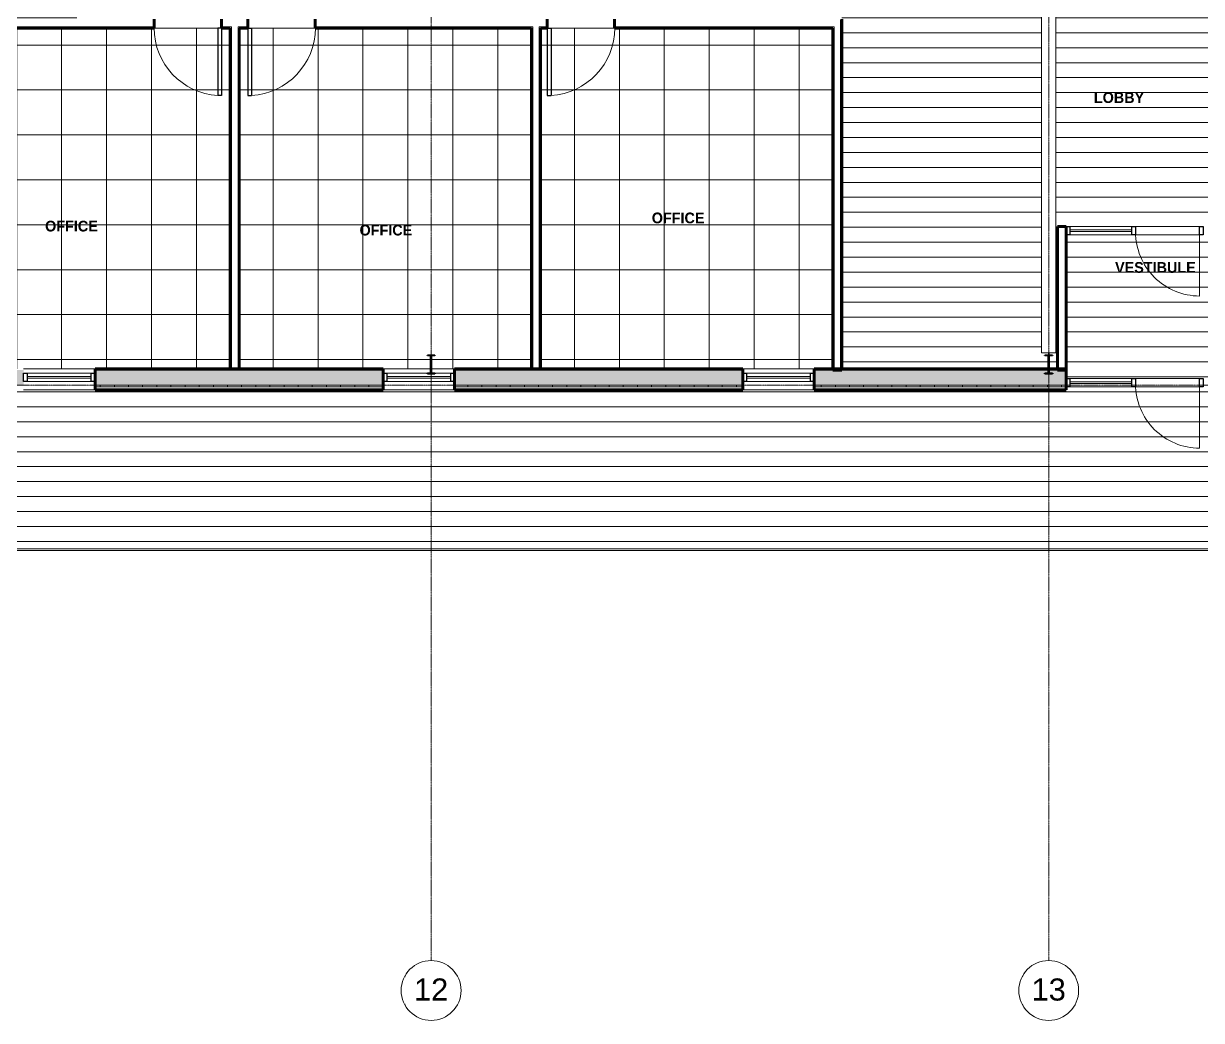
# Model space of a CAD drawing. Header units: inches. Extents: x 30 to 2293, y -1876 to -115.
# Drawn here: x 1153 to 1782, y -1876 to -1343 of the extents above; entities that cross this region are included whole.
import ezdxf

# ---------------------------------------------------------------- set-up
doc = ezdxf.new("R2010")
doc.units = ezdxf.units.IN
doc.header["$MEASUREMENT"] = 0
doc.linetypes.add('Grid Line 1_2_', pattern=[0.875, 0.5, -0.125, 0.125, -0.125])
for name, color, linetype, lineweight in [('A-AREA-IDEN', 2, 'Continuous', 9), ('A-CLNG', 13, 'Continuous', 18), ('A-CLNG-PATT', 13, 'Continuous', 18), ('A-DOOR', 31, 'Continuous', 18), ('A-GLAZ-CURT', 52, 'Continuous', 9), ('A-GLAZ-CWMG', 51, 'Continuous', 9), ('A-ROOF', 132, 'Continuous', 18), ('A-ROOF-OTLN', 132, 'Continuous', 9), ('A-ROOF-PATT', 132, 'Continuous', 18), ('A-WALL', 113, 'Continuous', 18), ('A-WALL-PATT', 111, 'Continuous', 60), ('I-WALL', 2, 'Continuous', 18), ('L-SITE-WALL', 31, 'Continuous', 18), ('S-BEAM', 12, 'Continuous', 9), ('S-COLS', 52, 'Continuous', 9), ('S-GRID', 1, 'Continuous', 9), ('S-GRID-IDEN', 1, 'Continuous', 9)]:
    doc.layers.add(name, color=color, linetype=linetype, lineweight=lineweight)
doc.styles.add('Arial_1', font='arial.ttf', dxfattribs={"height": 11.802395})
doc.styles.add('Century Gothic_B', font='GOTHICB.TTF', dxfattribs={"height": 5.744479})
pattern_1 = [(45, (0, 0), (-6.335677, 6.335677), []), (45, (0, 9.6), (-6.335677, 6.335677), [])]
pattern_2 = [(0, (0, 0), (20.48, 5.12), [0.845, -14.515, 0.845, -14.515, -81.92]), (0, (0, 0), (20.48, 5.12), [-30.72, 0.845, -29.875, 0.845, -14.515, -35.84]), (0, (0, 0), (20.48, 5.12), [-76.8, 0.845, -9.395, 0.845, -24.755]), (120, (7.68, 2.56), (-14.67405, 15.1762), [0.845, -14.515, 0.845, -14.515, -81.92]), (120, (7.68, 2.56), (-14.67405, 15.1762), [-30.72, 0.845, -29.875, 0.845, -14.515, -35.84]), (120, (7.68, 2.56), (-14.67405, 15.1762), [-76.8, 0.845, -9.395, 0.845, -24.755]), (240, (10.24, 12.8), (-5.80595, -20.2962), [0.845, -14.515, 0.845, -14.515, -81.92]), (240, (10.24, 12.8), (-5.80595, -20.2962), [-30.72, 0.845, -29.875, 0.845, -14.515, -35.84]), (240, (10.24, 12.8), (-5.80595, -20.2962), [-76.8, 0.845, -9.395, 0.845, -24.755])]

# ---------------------------------------------------------------- blocks, each defined once
blk = doc.blocks.new('System Panel - Exterior Glazing-V2-REFLECTED CEILING PLAN - OFFICE ANNEX')
at = {"layer": 'A-GLAZ-CURT', "color": 10, "lineweight": 18}
for p, q in [((-16.53125, 0.25), (-16.53125, 1.25)), ((-16.53125, 1.25), (16.53125, 1.25)), ((16.53125, 0.25), (-16.53125, 0.25)), ((16.53125, 1.25), (16.53125, 0.25))]:
    blk.add_line(p, q, dxfattribs=at)
at = {"layer": 'A-GLAZ-CURT', "color": 130}
for p, q in [((-16.53125, 1.25), (-16.53125, 0.25)), ((16.53125, 1.25), (16.53125, 0.25))]:
    blk.add_line(p, q, dxfattribs=at)
at = {"layer": 'A-GLAZ-CURT', "color": 9}
for p, q in [((-16.53125, 1.25), (16.53125, 1.25)), ((16.53125, 0.25), (-16.53125, 0.25))]:
    blk.add_line(p, q, dxfattribs=at)
blk = doc.blocks.new('Rectangular Mullion - Exterior 2_ x 4_5_-V5-REFLECTED CEILING PLAN - OFFICE ANNEX')
at = {"layer": 'A-GLAZ-CWMG', "color": 50, "lineweight": 30}
for p, q in [((-2, 1.5), (0, 1.5)), ((-2, -3), (-2, 1.5)), ((0, 1.5), (0, -3)), ((0, -3), (-2, -3))]:
    blk.add_line(p, q, dxfattribs=at)
blk = doc.blocks.new('Rectangular Mullion - Exterior 2_ x 4_5_-V9-REFLECTED CEILING PLAN - OFFICE ANNEX')
at = {"layer": 'A-GLAZ-CWMG', "color": 50, "lineweight": 30}
for p, q in [((1, 1.5), (-1, 1.5)), ((-1, 1.5), (-1, -3)), ((1, -3), (1, 1.5)), ((-1, -3), (1, -3))]:
    blk.add_line(p, q, dxfattribs=at)
blk = doc.blocks.new('Rectangular Mullion - Exterior 2_ x 4_5_-607530-REFLECTED CEILING PLAN - OFFICE ANNEX')
at = {"layer": 'A-GLAZ-CWMG', "color": 50, "lineweight": 30}
for p, q in [((0, 1.5), (-2, 1.5)), ((-2, 1.5), (-2, -3)), ((0, -3), (0, 1.5)), ((-2, -3), (0, -3))]:
    blk.add_line(p, q, dxfattribs=at)
blk = doc.blocks.new('System Panel - Exterior Glazing-607532-REFLECTED CEILING PLAN - OFFICE ANNEX')
at = {"layer": 'A-GLAZ-CURT', "color": 10, "lineweight": 18}
for p, q in [((-17.09375, 0.25), (-17.09375, 1.25)), ((-17.09375, 1.25), (17.09375, 1.25)), ((17.09375, 0.25), (-17.09375, 0.25)), ((17.09375, 1.25), (17.09375, 0.25))]:
    blk.add_line(p, q, dxfattribs=at)
at = {"layer": 'A-GLAZ-CURT', "color": 130}
for p, q in [((-17.09375, 1.25), (-17.09375, 0.25)), ((17.09375, 1.25), (17.09375, 0.25))]:
    blk.add_line(p, q, dxfattribs=at)
at = {"layer": 'A-GLAZ-CURT', "color": 9}
for p, q in [((-17.09375, 1.25), (17.09375, 1.25)), ((17.09375, 0.25), (-17.09375, 0.25))]:
    blk.add_line(p, q, dxfattribs=at)
blk = doc.blocks.new('Rectangular Mullion - Exterior 2_ x 4_5_-607528-REFLECTED CEILING PLAN - OFFICE ANNEX')
at = {"layer": 'A-GLAZ-CWMG', "color": 50, "lineweight": 30}
for p, q in [((1, 1.5), (-1, 1.5)), ((-1, 1.5), (-1, -3)), ((1, -3), (1, 1.5)), ((-1, -3), (1, -3))]:
    blk.add_line(p, q, dxfattribs=at)
blk = doc.blocks.new('Rectangular Mullion - Exterior 2_ x 4_5_-V10-REFLECTED CEILING PLAN - OFFICE ANNEX')
at = {"layer": 'A-GLAZ-CWMG', "color": 9}
for p, q in [((369.06, -1455.21), (367.31, -1455.21)), ((371.81, -1455.21), (370.06, -1455.21))]:
    blk.add_line(p, q, dxfattribs=at)
at = {"layer": 'A-GLAZ-CWMG', "color": 7}
for p, q in [((367.31, -1455.21), (367.31, -1488.27)), ((371.81, -1455.21), (371.81, -1488.27))]:
    blk.add_line(p, q, dxfattribs=at)
at = {"layer": 'A-GLAZ-CWMG', "color": 130}
blk.add_line((370.06, -1455.21), (369.06, -1455.21), dxfattribs=at)
blk = doc.blocks.new('Door_Single_Storefront - one-V11-REFLECTED CEILING PLAN - OFFICE ANNEX')
at = {"layer": 'A-DOOR', "color": 10}
blk.add_line((-17.09375, 34.1875), (-17.09375, 0), dxfattribs=at)
blk.add_arc((-17.09375, 0), 34.1875, 360, 90, dxfattribs=at)
blk = doc.blocks.new('Rectangular Mullion - Exterior 2_ x 4_5_-V12-REFLECTED CEILING PLAN - OFFICE ANNEX')
at = {"layer": 'A-GLAZ-CWMG', "color": 7}
for p, q in [((1746.75, -1532.96), (1780.94, -1532.96)), ((1746.75, -1537.46), (1780.94, -1537.46))]:
    blk.add_line(p, q, dxfattribs=at)
blk = doc.blocks.new('Rectangular Mullion - Exterior 2_ x 4_5_-V13-REFLECTED CEILING PLAN - OFFICE ANNEX')
at = {"layer": 'A-GLAZ-CWMG', "color": 50, "lineweight": 30}
for p, q in [((1, 1.5), (-1, 1.5)), ((-1, 1.5), (-1, -3)), ((1, -3), (1, 1.5)), ((-1, -3), (1, -3))]:
    blk.add_line(p, q, dxfattribs=at)
blk = doc.blocks.new('Rectangular Mullion - Exterior 2_ x 4_5_-435688-REFLECTED CEILING PLAN - OFFICE ANNEX')
at = {"layer": 'A-GLAZ-CWMG', "color": 7}
for p, q in [((1538.87, -1530.09), (1573.06, -1530.09)), ((1538.87, -1534.59), (1573.06, -1534.59))]:
    blk.add_line(p, q, dxfattribs=at)
blk = doc.blocks.new('Rectangular Mullion - Exterior 2_ x 4_5_-V15-REFLECTED CEILING PLAN - OFFICE ANNEX')
at = {"layer": 'A-GLAZ-CWMG', "color": 7}
for p, q in [((1346.72, -1530.09), (1369.91, -1530.09)), ((1346.72, -1534.59), (1380.9, -1534.59)), ((1370.72, -1530.09), (1380.9, -1530.09))]:
    blk.add_line(p, q, dxfattribs=at)
blk = doc.blocks.new('W-Wide Flange - W18X50-V19-REFLECTED CEILING PLAN - OFFICE ANNEX')
at = {"layer": 'S-BEAM', "color": 7}
for p, q in [((1696.56, -800.04), (1696.56, -1173.52)), ((1704.06, -800.04), (1704.06, -1173.52)), ((1696.56, -1175.65), (1696.56, -1519.23)), ((1704.06, -1175.65), (1704.06, -1519.23)), ((1696.56, -1519.25), (1696.56, -1519.23)), ((1696.56, -1519.23), (1704.06, -1519.23)), ((1699.45, -1519.25), (1696.56, -1519.25)), ((1700.13, -1519.93), (1700.13, -1519.28)), ((1700.49, -1519.28), (1700.49, -1519.93)), ((1704.06, -1519.25), (1701.17, -1519.25)), ((1704.06, -1519.23), (1704.06, -1519.25))]:
    blk.add_line(p, q, dxfattribs=at)
for centre, start_param, end_param in [((1699.45, -1519.28), 0, 1.570796), ((1701.17, -1519.28), 1.570796, 3.141593)]:
    blk.add_ellipse(centre, major_axis=(0.68, 0), ratio=0.041631, start_param=start_param, end_param=end_param, dxfattribs=at)
blk = doc.blocks.new('Grid - Grid Head - Circle-50561-REFLECTED CEILING PLAN - OFFICE ANNEX')
at = {"layer": 'S-GRID-IDEN', "color": 7}
blk.add_circle((0, 0), 0.25, dxfattribs=at)
blk = doc.blocks.new('Open Source Metal Building_Exterior_rvt-1-REFLECTED CEILING PLAN - OFFICE ANNEX')
at = {"layer": 'A-ROOF-PATT', "lineweight": 9}
h = blk.add_hatch(dxfattribs=at)
h.set_pattern_fill('FP_33', style=0, pattern_type=2)
h.set_pattern_definition([(180, (-24239.079, 21231.977), (1e-15, 7.993), [])])
h.paths.add_polyline_path([(1949.7, -1624.02), (2105.44, -1624.02), (2105.44, -1405.9), (2045.94, -1405.9), (2045.94, -1405.96), (2042.31, -1405.96), (2042.31, -1409.46), (2045.94, -1409.46), (2045.94, -1418.21), (2045.81, -1418.21), (2045.81, -1537.46), (1709.69, -1537.46), (1709.69, -1538.96), (487.19, -1538.96), (487.19, -1537.46), (367.31, -1537.46), (367.31, -1522.46), (365.81, -1522.46), (365.81, -1125.33), (365.58, -1125.33), (365.58, -1019.33), (368.31, -1019.33), (368.31, -1015.83), (365.81, -1015.83), (365.81, -1004.85), (368.31, -1004.85), (368.31, -1001.35), (186.31, -1001.35), (186.31, -1624.02), (1689.25, -1624.02)], flags=0)
h.paths.add_polyline_path([(415.94, -1532.96), (487.19, -1532.96), (487.19, -1527.71), (710.2, -1527.71), (710.2, -1521.27), (710.04, -1520.89), (709.65, -1520.73), (708.31, -1520.73), (708.31, -1520.46), (712.31, -1520.46), (712.31, -1520.73), (710.97, -1520.73), (710.59, -1520.89), (710.43, -1521.27), (710.43, -1527.71), (1040.2, -1527.71), (1040.2, -1521.27), (1040.04, -1520.89), (1039.65, -1520.73), (1038.31, -1520.73), (1038.31, -1520.46), (1042.31, -1520.46), (1042.31, -1520.73), (1040.97, -1520.73), (1040.59, -1520.89), (1040.43, -1521.27), (1040.43, -1527.71), (1102.03, -1527.71), (1102.03, -1340.96), (1181.03, -1340.96), (1181.03, -1017.21), (1082.4, -1017.21), (1082.4, -1012.46), (1116.03, -1012.46), (1116.03, -975.09), (1101.28, -975.09), (1101.28, -945.09), (1116.03, -945.09), (1116.03, -933.09), (1101.28, -933.09), (1101.28, -922.59), (1090.78, -922.59), (1090.78, -907.84), (1069.4, -907.84), (1069.4, -922.59), (1044.06, -922.59), (1044.06, -1519.25), (1036.56, -1519.23), (1036.56, -922.59), (949.4, -922.59), (949.4, -907.84), (928.03, -907.84), (928.03, -922.59), (917.53, -922.59), (917.53, -933.09), (902.78, -933.09), (902.78, -945.09), (917.53, -945.09), (917.53, -975.09), (902.78, -975.09), (902.78, -1012.46), (934.4, -1012.46), (934.4, -1017.21), (898.03, -1017.21), (898.03, -962.77), (714.06, -962.77), (714.06, -1519.25), (706.56, -1519.23), (706.56, -962.77), (627.56, -962.77), (627.56, -1012.71), (481.44, -1012.71), (481.44, -1127.7), (384.06, -1127.7), (384.06, -1519.25), (377.06, -1519.25), (377.06, -1522.46), (371.81, -1522.46), (371.81, -1532.96), (414.94, -1532.96)], flags=0)
h.paths.add_polyline_path([(2036.25, -1532.96), (2041.31, -1532.96), (2041.31, -1418.21), (2034.06, -1418.21), (2034.06, -1519.25), (2026.56, -1519.23), (2026.56, -1347.59), (1949.31, -1347.59), (1949.31, -1376.59), (1803.12, -1376.59), (1803.12, -1532.96), (2035.25, -1532.96)], flags=0)
h.paths.add_polyline_path([(1744.75, -1532.96), (1798.62, -1532.96), (1798.62, -1456.21), (1709.69, -1456.21), (1709.69, -1532.96), (1711.69, -1532.96)], flags=0)
h.paths.add_polyline_path([(2030.2, -1530.46), (2028.31, -1530.46), (2028.31, -1530.19), (2029.65, -1530.19), (2030.04, -1530.03), (2030.2, -1529.65), (2030.2, -1521.27), (2030.04, -1520.89), (2029.65, -1520.73), (2028.31, -1520.73), (2028.31, -1520.46), (2032.31, -1520.46), (2032.31, -1520.73), (2030.97, -1520.73), (2030.59, -1520.89), (2030.43, -1521.27), (2030.43, -1529.65), (2030.59, -1530.03), (2030.97, -1530.19), (2032.31, -1530.19), (2032.31, -1530.46), (2030.43, -1530.46)], flags=0)
h.paths.add_polyline_path([(380.43, -1530.46), (378.31, -1530.46), (378.31, -1530.19), (379.65, -1530.19), (380.04, -1530.03), (380.2, -1529.65), (380.2, -1521.27), (380.04, -1520.89), (379.65, -1520.73), (378.31, -1520.73), (378.31, -1520.46), (382.31, -1520.46), (382.31, -1520.73), (380.97, -1520.73), (380.59, -1520.89), (380.43, -1521.27), (380.43, -1529.65), (380.59, -1530.03), (380.97, -1530.19), (382.31, -1530.19), (382.31, -1530.46), (380.97, -1530.46)], flags=0)
h.paths.add_polyline_path([(199.31, -1530.46), (195.31, -1530.46), (195.31, -1530.19), (196.65, -1530.19), (197.04, -1530.03), (197.2, -1529.65), (197.2, -1521.27), (197.04, -1520.89), (196.65, -1520.73), (195.31, -1520.73), (195.31, -1520.46), (199.31, -1520.46), (199.31, -1520.73), (197.97, -1520.73), (197.59, -1520.89), (197.43, -1521.27), (197.43, -1529.65), (197.59, -1530.03), (197.97, -1530.19), (199.31, -1530.19)], flags=0)
h.paths.add_polyline_path([(1589.78, -1527.71), (1700.2, -1527.71), (1700.2, -1521.27), (1700.04, -1520.89), (1699.65, -1520.73), (1698.31, -1520.73), (1698.31, -1520.46), (1702.31, -1520.46), (1702.31, -1520.73), (1700.97, -1520.73), (1700.59, -1520.89), (1700.43, -1521.27), (1700.43, -1527.71), (1704.94, -1527.71), (1704.94, -1451.71), (1798.62, -1451.71), (1798.62, -1371.84), (1860.56, -1371.84), (1860.56, -800.04), (1704.06, -800.04), (1704.06, -1173.52), (1799.69, -1173.52), (1799.69, -1175.65), (1796.85, -1175.65), (1796.85, -1175.52), (1796.92, -1175.52), (1796.92, -1175.59), (1799.62, -1175.59), (1799.62, -1175.45), (1796.06, -1175.45), (1796.06, -1175.65), (1704.06, -1175.65), (1704.06, -1519.25), (1696.56, -1519.23), (1696.56, -1175.65), (1644.06, -1175.65), (1644.06, -1175.45), (1640.5, -1175.45), (1640.5, -1175.59), (1643.21, -1175.59), (1643.21, -1175.52), (1643.27, -1175.52), (1643.27, -1175.65), (1640.44, -1175.65), (1640.44, -1173.52), (1696.56, -1173.52), (1696.56, -800.04), (1589.78, -800.04), (1589.78, -1458.3)], flags=0)
h.paths.add_polyline_path([(2030.43, -1519.92), (2030.13, -1519.92), (2030.13, -1519.28), (2030.49, -1519.28), (2030.49, -1519.92)], flags=0)
h.paths.add_polyline_path([(1700.49, -1519.92), (1700.13, -1519.92), (1700.13, -1519.28), (1700.49, -1519.28)], flags=0)
h.paths.add_polyline_path([(1040.43, -1519.92), (1040.13, -1519.92), (1040.13, -1519.28), (1040.49, -1519.28), (1040.49, -1519.92)], flags=0)
h.paths.add_polyline_path([(710.49, -1519.92), (710.13, -1519.92), (710.13, -1519.28), (710.49, -1519.28)], flags=0)
h.paths.add_polyline_path([(380.13, -1519.92), (380.13, -1519.28), (380.49, -1519.28), (380.49, -1519.92), (380.2, -1519.92)], flags=0)
h.paths.add_polyline_path([(197.61, -1519.9), (197.26, -1519.9), (197.26, -1519.26), (197.61, -1519.26)], flags=0)
h.paths.add_polyline_path([(199.31, -1519.24), (193.69, -1519.21), (193.69, -1015.96), (201.19, -1015.96), (201.19, -1519.24), (199.77, -1519.24)], flags=0)
h.paths.add_polyline_path([(1800.01, -1289.65), (1799.95, -1289.65), (1799.95, -1286.82), (1800.08, -1286.82), (1800.08, -1286.88), (1800.01, -1286.88), (1800.01, -1289.59), (1800.15, -1289.59), (1800.15, -1286.03), (1799.95, -1286.03), (1799.95, -1179.27), (1800.15, -1179.27), (1800.15, -1175.71), (1801.72, -1175.71), (1801.72, -1179.27), (1802.08, -1179.27), (1802.08, -1289.65), (1800.08, -1289.65)], flags=0)
h.paths.add_polyline_path([(1802.02, -1289.59), (1802.02, -1286.09), (1801.79, -1286.09), (1801.79, -1286.28), (1801.72, -1286.28), (1801.72, -1289.59)], flags=0)
h.paths.add_polyline_path([(1796.31, -1173.88), (1799.62, -1173.88), (1799.62, -1173.59), (1796.13, -1173.59), (1796.13, -1173.81), (1796.31, -1173.81)], flags=0)
h.paths.add_polyline_path([(1642.21, -1173.88), (1643.81, -1173.88), (1643.81, -1173.81), (1644, -1173.81), (1644, -1173.59), (1640.5, -1173.59), (1640.5, -1173.88), (1640.79, -1173.88)], flags=0)
h.paths.add_polyline_path([(476.94, -1122.95), (476.94, -1012.71), (384.06, -1012.71), (384.06, -1122.95), (386.97, -1122.95)], flags=0)
h.paths.add_polyline_path([(376.31, -1122.95), (376.56, -1122.95), (376.56, -1019.33), (370.08, -1019.33), (370.08, -1122.95)], flags=0)
h.paths.add_polyline_path([(196.65, -1015.46), (195.31, -1015.46), (195.31, -1015.19), (196.65, -1015.19), (197.04, -1015.03), (197.2, -1014.65), (197.2, -1006.27), (197.04, -1005.89), (196.65, -1005.73), (195.31, -1005.73), (195.31, -1005.46), (199.31, -1005.46), (199.31, -1005.73), (197.97, -1005.73), (197.59, -1005.89), (197.43, -1006.27), (197.43, -1014.65), (197.59, -1015.03), (197.97, -1015.19), (199.31, -1015.19), (199.31, -1015.46), (197.2, -1015.46)], flags=0)
h.paths.add_polyline_path([(500.08, -1007.96), (622.81, -1007.96), (622.81, -698.96), (384.06, -698.96), (384.06, -1007.96), (481.44, -1007.96)], flags=0)
h.paths.add_polyline_path([(898.03, -958.02), (898.03, -698.96), (714.06, -698.96), (714.06, -958.02), (777.65, -958.02)], flags=0)
h.paths.add_polyline_path([(627.56, -958.02), (706.56, -958.02), (706.56, -698.96), (627.56, -698.96), (627.56, -953.85)], flags=0)
h.paths.add_polyline_path([(1100.88, -931.59), (1100.5, -931.59), (1100.5, -931.26), (1100.88, -931.26)], flags=0)
h.paths.add_polyline_path([(926.53, -923.37), (926.2, -923.37), (926.2, -922.98), (926.53, -922.98)], flags=0)
at = {"layer": 'A-WALL-PATT', "lineweight": 9}
h = blk.add_hatch(dxfattribs=at)
h.set_pattern_fill('FP_31', color=8, style=0, pattern_type=2)
h.set_pattern_definition([(161.57, (0.32, 0.32), (-2.56049618, -0.0005374), [0, -18.214, 2.022, 0]), (18.43, (-0.32, 0.32), (-2.56049618, 0.0005374), [0, -18.214, 2.022, 0]), (108.43, (0.32, 0.32), (1.2792209, -6.40087673), [6.07, -14.166]), (71.57, (-0.32, 0.32), (1.2792209, 6.40087673), [6.07, -14.166])])
h.paths.add_polyline_path([(487.19, -1536.46), (576.09, -1536.46), (576.09, -1528.46), (487.19, -1528.46)], flags=0)
h.paths.add_polyline_path([(614.28, -1536.46), (768.25, -1536.46), (768.25, -1528.46), (614.28, -1528.46)], flags=0)
h.paths.add_polyline_path([(806.43, -1536.46), (960.4, -1536.46), (960.4, -1528.46), (806.43, -1528.46)], flags=0)
h.paths.add_polyline_path([(998.59, -1536.46), (1152.56, -1536.46), (1152.56, -1528.46), (998.59, -1528.46)], flags=0)
h.paths.add_polyline_path([(1190.75, -1536.46), (1344.72, -1536.46), (1344.72, -1528.46), (1190.75, -1528.46)], flags=0)
h.paths.add_polyline_path([(1382.9, -1536.46), (1536.87, -1536.46), (1536.87, -1528.46), (1382.9, -1528.46)], flags=0)
h.paths.add_polyline_path([(1575.06, -1536.46), (1709.69, -1536.46), (1709.69, -1528.46), (1575.06, -1528.46)], flags=0)
h = blk.add_hatch(dxfattribs=at)
h.set_pattern_fill('FP_32', style=0, pattern_type=2)
h.set_pattern_definition([(0, (0, 0), (0, 7.554), []), (90, (0, 0), (-7.554, 5e-16), [])])
h.paths.add_polyline_path([(487.19, -1537.46), (576.09, -1537.46), (576.09, -1536.46), (487.19, -1536.46)], flags=0)
h.paths.add_polyline_path([(614.28, -1537.46), (768.25, -1537.46), (768.25, -1536.46), (614.28, -1536.46)], flags=0)
h.paths.add_polyline_path([(806.43, -1537.46), (960.4, -1537.46), (960.4, -1536.46), (806.43, -1536.46)], flags=0)
h.paths.add_polyline_path([(998.59, -1537.46), (1152.56, -1537.46), (1152.56, -1536.46), (998.59, -1536.46)], flags=0)
h.paths.add_polyline_path([(1190.75, -1537.46), (1344.72, -1537.46), (1344.72, -1536.46), (1190.75, -1536.46)], flags=0)
h.paths.add_polyline_path([(1382.9, -1537.46), (1536.87, -1537.46), (1536.87, -1536.46), (1382.9, -1536.46)], flags=0)
h.paths.add_polyline_path([(1575.06, -1537.46), (1709.69, -1537.46), (1709.69, -1536.46), (1575.06, -1536.46)], flags=0)
at = {"layer": 'S-COLS'}
h = blk.add_hatch(dxfattribs=at)
h.set_pattern_fill('FP_34', color=256, style=0, pattern_type=2)
h.set_pattern_definition(pattern_1)
h.paths.add_polyline_path([(1368.31, -1530.46), (1372.31, -1530.46), (1372.31, -1530.19), (1370.97, -1530.19), (1370.59, -1530.03), (1370.43, -1529.65), (1370.43, -1521.27), (1370.59, -1520.89), (1370.97, -1520.73), (1372.31, -1520.73), (1372.31, -1520.46), (1368.31, -1520.46), (1368.31, -1520.73), (1369.65, -1520.73), (1370.04, -1520.89), (1370.2, -1521.27), (1370.2, -1529.65), (1370.04, -1530.03), (1369.65, -1530.19), (1368.31, -1530.19)], flags=0)
h = blk.add_hatch(dxfattribs=at)
h.set_pattern_fill('FP_34', color=256, style=0, pattern_type=2)
h.set_pattern_definition(pattern_1)
h.paths.add_polyline_path([(1698.31, -1530.46), (1702.31, -1530.46), (1702.31, -1530.19), (1700.97, -1530.19), (1700.59, -1530.03), (1700.43, -1529.65), (1700.43, -1521.27), (1700.59, -1520.89), (1700.97, -1520.73), (1702.31, -1520.73), (1702.31, -1520.46), (1698.31, -1520.46), (1698.31, -1520.73), (1699.65, -1520.73), (1700.04, -1520.89), (1700.2, -1521.27), (1700.2, -1529.65), (1700.04, -1530.03), (1699.65, -1530.19), (1698.31, -1530.19)], flags=0)
at = {"layer": 'A-ROOF', "color": 10}
blk.add_line((2105.44, -1624.02), (186.31, -1624.02), dxfattribs=at)
at = {"layer": 'A-ROOF-OTLN', "color": 7}
blk.add_line((2106.77, -1624.77), (184.98, -1624.77), dxfattribs=at)
at = {"layer": 'A-WALL', "color": 10}
for p, q in [((1190.75, -1528.46), (1344.72, -1528.46)), ((1382.9, -1528.46), (1536.87, -1528.46)), ((1575.06, -1528.46), (1709.69, -1528.46)), ((1190.75, -1536.46), (1344.72, -1536.46)), ((1190.75, -1537.46), (1344.72, -1537.46)), ((1382.9, -1536.46), (1536.87, -1536.46)), ((1382.9, -1537.46), (1536.87, -1537.46)), ((1575.06, -1536.46), (1709.69, -1536.46)), ((1575.06, -1537.46), (1709.69, -1537.46))]:
    blk.add_line(p, q, dxfattribs=at)
at = {"layer": 'L-SITE-WALL', "color": 10}
for p, q in [((1190.75, -1527.71), (1152.56, -1527.71)), ((1370.2, -1527.71), (1344.72, -1527.71)), ((1382.9, -1527.71), (1370.43, -1527.71)), ((1575.06, -1527.71), (1536.87, -1527.71)), ((1152.56, -1538.96), (1190.75, -1538.96)), ((1344.72, -1538.96), (1382.9, -1538.96)), ((1536.87, -1538.96), (1575.06, -1538.96))]:
    blk.add_line(p, q, dxfattribs=at)
at = {"layer": 'L-SITE-WALL', "color": 250, "lineweight": 60}
for p, q in [((1190.75, -1538.96), (1190.75, -1527.71)), ((1190.75, -1527.71), (1344.72, -1527.71)), ((1344.72, -1527.71), (1344.72, -1538.96)), ((1382.9, -1538.96), (1382.9, -1527.71)), ((1382.9, -1527.71), (1536.87, -1527.71)), ((1536.87, -1527.71), (1536.87, -1538.96)), ((1575.06, -1538.96), (1575.06, -1527.71)), ((1575.06, -1527.71), (1709.69, -1527.71)), ((1709.69, -1527.71), (1709.69, -1538.96)), ((1344.72, -1538.96), (1190.75, -1538.96)), ((1536.87, -1538.96), (1382.9, -1538.96)), ((1709.69, -1538.96), (1575.06, -1538.96))]:
    blk.add_line(p, q, dxfattribs=at)
at = {"layer": 'S-COLS', "color": 90, "lineweight": 40}
for p, q in [((1368.31, -1520.73), (1368.31, -1520.46)), ((1368.31, -1520.46), (1372.31, -1520.46)), ((1369.65, -1520.73), (1368.31, -1520.73)), ((1370.2, -1529.65), (1370.2, -1521.27)), ((1370.43, -1521.27), (1370.43, -1529.65)), ((1372.31, -1520.73), (1370.97, -1520.73)), ((1372.31, -1520.46), (1372.31, -1520.73)), ((1698.31, -1520.73), (1698.31, -1520.46)), ((1698.31, -1520.46), (1702.31, -1520.46)), ((1699.65, -1520.73), (1698.31, -1520.73)), ((1700.2, -1529.65), (1700.2, -1521.27)), ((1700.43, -1521.27), (1700.43, -1529.65)), ((1702.31, -1520.73), (1700.97, -1520.73)), ((1702.31, -1520.46), (1702.31, -1520.73)), ((1368.31, -1530.19), (1369.65, -1530.19)), ((1368.31, -1530.46), (1368.31, -1530.19)), ((1372.31, -1530.46), (1368.31, -1530.46)), ((1370.97, -1530.19), (1372.31, -1530.19)), ((1372.31, -1530.19), (1372.31, -1530.46)), ((1698.31, -1530.19), (1699.65, -1530.19)), ((1698.31, -1530.46), (1698.31, -1530.19)), ((1702.31, -1530.46), (1698.31, -1530.46)), ((1700.97, -1530.19), (1702.31, -1530.19)), ((1702.31, -1530.19), (1702.31, -1530.46))]:
    blk.add_line(p, q, dxfattribs=at)
for centre, start, end in [((1369.65, -1521.27), 0, 90), ((1370.97, -1521.27), 90, 180), ((1699.65, -1521.27), 0, 90), ((1700.97, -1521.27), 90, 180), ((1369.65, -1529.65), 270, 0), ((1370.97, -1529.65), 180, 270), ((1699.65, -1529.65), 270, 0), ((1700.97, -1529.65), 180, 270)]:
    blk.add_arc(centre, 0.543, start, end, dxfattribs=at)
at = {"layer": 'S-GRID', "linetype": 'Grid Line 1_2_'}
for p, q in [((1370.31, -114.83), (1370.31, -1843.89)), ((1700.31, -114.83), (1700.31, -1843.89)), ((62.02, -1536.46), (2260.57, -1536.46))]:
    blk.add_line(p, q, dxfattribs=at)
at = {"lineweight": 9}
for name, p in [('W-Wide Flange - W18X50-V19-REFLECTED CEILING PLAN - OFFICE ANNEX', (0, 0)), ('Rectangular Mullion - Exterior 2_ x 4_5_-435688-REFLECTED CEILING PLAN - OFFICE ANNEX', (-384.31, 0)), ('System Panel - Exterior Glazing-607532-REFLECTED CEILING PLAN - OFFICE ANNEX', (1171.65, -1533.09)), ('Rectangular Mullion - Exterior 2_ x 4_5_-V15-REFLECTED CEILING PLAN - OFFICE ANNEX', (0, 0)), ('System Panel - Exterior Glazing-607532-REFLECTED CEILING PLAN - OFFICE ANNEX', (1363.81, -1533.09)), ('Rectangular Mullion - Exterior 2_ x 4_5_-435688-REFLECTED CEILING PLAN - OFFICE ANNEX', (0, 0)), ('System Panel - Exterior Glazing-607532-REFLECTED CEILING PLAN - OFFICE ANNEX', (1555.97, -1533.09)), ('System Panel - Exterior Glazing-V2-REFLECTED CEILING PLAN - OFFICE ANNEX', (1728.22, -1535.96)), ('Rectangular Mullion - Exterior 2_ x 4_5_-V12-REFLECTED CEILING PLAN - OFFICE ANNEX', (0, 0))]:
    blk.add_blockref(name, p, dxfattribs=at)
at = {"lineweight": 9, "extrusion": (0, 0, -1), "rotation": 180}
for name, p in [('Rectangular Mullion - Exterior 2_ x 4_5_-607528-REFLECTED CEILING PLAN - OFFICE ANNEX', (-1153.56, -1533.09)), ('Rectangular Mullion - Exterior 2_ x 4_5_-607530-REFLECTED CEILING PLAN - OFFICE ANNEX', (-1190.75, -1533.09)), ('Rectangular Mullion - Exterior 2_ x 4_5_-607528-REFLECTED CEILING PLAN - OFFICE ANNEX', (-1345.72, -1533.09)), ('Rectangular Mullion - Exterior 2_ x 4_5_-607530-REFLECTED CEILING PLAN - OFFICE ANNEX', (-1382.9, -1533.09)), ('Rectangular Mullion - Exterior 2_ x 4_5_-607528-REFLECTED CEILING PLAN - OFFICE ANNEX', (-1537.87, -1533.09)), ('Rectangular Mullion - Exterior 2_ x 4_5_-607530-REFLECTED CEILING PLAN - OFFICE ANNEX', (-1575.06, -1533.09)), ('Rectangular Mullion - Exterior 2_ x 4_5_-V13-REFLECTED CEILING PLAN - OFFICE ANNEX', (-1745.75, -1535.96)), ('Rectangular Mullion - Exterior 2_ x 4_5_-V9-REFLECTED CEILING PLAN - OFFICE ANNEX', (-1781.94, -1535.96))]:
    blk.add_blockref(name, p, dxfattribs=at)
at = {"lineweight": 9}
for name, p, rotation in [('Rectangular Mullion - Exterior 2_ x 4_5_-V5-REFLECTED CEILING PLAN - OFFICE ANNEX', (1709.69, -1535.96), 180), ('Rectangular Mullion - Exterior 2_ x 4_5_-V10-REFLECTED CEILING PLAN - OFFICE ANNEX', (256.48, -1904.77), 90), ('Door_Single_Storefront - one-V11-REFLECTED CEILING PLAN - OFFICE ANNEX', (1763.84, -1535.96), 180)]:
    blk.add_blockref(name, p, dxfattribs=dict(at, rotation=rotation))
at = {"layer": 'S-GRID-IDEN', "char_height": 11.802, "width": 21.888, "attachment_point": 2, "line_spacing_factor": 0.938532, "style": 'Arial_1', "bg_fill": 3, "box_fill_scale": 1.25, "bg_fill_color": 0, "bg_fill_transparency": 0}
for s, insert in [('12', (1370.31, -1853.47)), ('13', (1700.31, -1853.47))]:
    blk.add_mtext(s, dxfattribs=dict(at, insert=insert))
at = {"color": 170, "lineweight": 5, "xscale": 63.99999999999997, "yscale": 63.99999999999997, "zscale": 63.99999999999997, "rotation": 180}
for p in [(1370.31, -1859.89), (1700.31, -1859.89)]:
    blk.add_blockref('Grid - Grid Head - Circle-50561-REFLECTED CEILING PLAN - OFFICE ANNEX', p, dxfattribs=at)
blk = doc.blocks.new('Single-Flush - 36_ x 84_-340239-REFLECTED CEILING PLAN - OFFICE ANNEX')
at = {"layer": 'A-DOOR', "lineweight": 30}
for p, q in [((16, 2.37), (16, 38.39)), ((18, 38.39), (16, 38.39)), ((18, 2.37), (18, 38.39)), ((18, 2.37), (16, 2.37))]:
    blk.add_line(p, q, dxfattribs=at)
at = {"layer": 'A-DOOR', "lineweight": 9}
blk.add_arc((18, 2.37), 36.07, 93.17885, 180, dxfattribs=at)
blk = doc.blocks.new('Single-Flush - 36_ x 84_-340240-REFLECTED CEILING PLAN - OFFICE ANNEX')
at = {"layer": 'A-DOOR', "lineweight": 30}
for p, q in [((16, -2.37), (16, -38.39)), ((18, -2.37), (16, -2.37)), ((18, -2.37), (18, -38.39)), ((18, -38.39), (16, -38.39))]:
    blk.add_line(p, q, dxfattribs=at)
at = {"layer": 'A-DOOR', "lineweight": 9}
blk.add_arc((18, -2.37), 36.07, 180, 266.82115, dxfattribs=at)
blk = doc.blocks.new('System Panel - Exterior Glazing-430013-REFLECTED CEILING PLAN - OFFICE ANNEX')
at = {"layer": 'A-GLAZ-CURT', "lineweight": 18}
for p, q in [((-16.53125, 0.25), (-16.53125, 1.25)), ((-16.53125, 1.25), (16.53125, 1.25)), ((16.53125, 0.25), (-16.53125, 0.25)), ((16.53125, 1.25), (16.53125, 0.25))]:
    blk.add_line(p, q, dxfattribs=at)
at = {"layer": 'A-GLAZ-CURT'}
for p, q in [((-16.53125, 1.25), (-16.53125, 0.25)), ((-16.53125, 1.25), (16.53125, 1.25)), ((16.53125, 0.25), (-16.53125, 0.25)), ((16.53125, 1.25), (16.53125, 0.25))]:
    blk.add_line(p, q, dxfattribs=at)
blk = doc.blocks.new('Door_Single_Storefront - one-561384-REFLECTED CEILING PLAN - OFFICE ANNEX')
at = {"layer": 'A-DOOR'}
blk.add_line((-17.09375, 34.1875), (-17.09375, 0), dxfattribs=at)
blk.add_arc((-17.09375, 0), 34.1875, 360, 90, dxfattribs=at)
blk = doc.blocks.new('Rectangular Mullion - Exterior 2_ x 4_5_-430022-REFLECTED CEILING PLAN - OFFICE ANNEX')
at = {"layer": 'A-GLAZ-CWMG', "lineweight": 30}
for p, q in [((-2, 1.5), (0, 1.5)), ((-2, -3), (-2, 1.5)), ((0, 1.5), (0, -3)), ((0, -3), (-2, -3))]:
    blk.add_line(p, q, dxfattribs=at)
blk = doc.blocks.new('Rectangular Mullion - Exterior 2_ x 4_5_-430007-REFLECTED CEILING PLAN - OFFICE ANNEX')
at = {"layer": 'A-GLAZ-CWMG'}
for p, q in [((1746.75, -1451.71), (1780.94, -1451.71)), ((1746.75, -1456.21), (1780.94, -1456.21))]:
    blk.add_line(p, q, dxfattribs=at)
blk = doc.blocks.new('Rectangular Mullion - Exterior 2_ x 4_5_-430008-REFLECTED CEILING PLAN - OFFICE ANNEX')
at = {"layer": 'A-GLAZ-CWMG', "lineweight": 30}
for p, q in [((1, 1.5), (-1, 1.5)), ((-1, 1.5), (-1, -3)), ((1, -3), (1, 1.5)), ((-1, -3), (1, -3))]:
    blk.add_line(p, q, dxfattribs=at)
blk = doc.blocks.new('Rectangular Mullion - Exterior 2_ x 4_5_-430012-REFLECTED CEILING PLAN - OFFICE ANNEX')
at = {"layer": 'A-GLAZ-CWMG'}
for p, q in [((1711.69, -1451.71), (1711.69, -1453.46)), ((1711.69, -1451.71), (1744.75, -1451.71)), ((1711.69, -1453.46), (1711.69, -1454.46)), ((1711.69, -1454.46), (1711.69, -1456.21)), ((1711.69, -1456.21), (1744.75, -1456.21))]:
    blk.add_line(p, q, dxfattribs=at)

msp = doc.modelspace()

# ---------------------------------------------------------------- hatches: boundary and pattern name
at = {"layer": 'A-CLNG-PATT'}
h = msp.add_hatch(dxfattribs=at)
h.set_pattern_fill('FP_5', color=256, style=0, pattern_type=2)
h.set_pattern_definition([(270, (1172.903, -1426.836), (-24, -1e-15), []), (180, (1172.903, -1426.836), (3e-15, 24), [])])
h.paths.add_polyline_path([(1263.03, -1527.71), (1263.03, -1345.71), (1106.78, -1345.71), (1106.78, -1527.71), (1190.75, -1527.71)], flags=0)
h = msp.add_hatch(dxfattribs=at)
h.set_pattern_fill('FP_4', color=256, style=0, pattern_type=2)
h.set_pattern_definition([(90, (1357.903, -1426.836), (24, -1e-15), []), (0, (1357.903, -1426.836), (0, -24), [])])
h.paths.add_polyline_path([(1370.43, -1527.71), (1424.03, -1527.71), (1424.03, -1345.71), (1267.78, -1345.71), (1267.78, -1527.71), (1370.2, -1527.71), (1370.2, -1521.27), (1370.04, -1520.89), (1369.65, -1520.73), (1368.31, -1520.73), (1368.31, -1520.46), (1372.31, -1520.46), (1372.31, -1520.73), (1370.97, -1520.73), (1370.59, -1520.89), (1370.43, -1521.27), (1370.43, -1521.83)], flags=0)
h = msp.add_hatch(dxfattribs=at)
h.set_pattern_fill('FP_26', color=256, style=0, pattern_type=2)
h.set_pattern_definition([(90, (1542.903, -1426.836), (24, -1e-15), []), (0, (1542.903, -1426.836), (0, -24), [])])
h.paths.add_polyline_path([(1428.79, -1527.71), (1585.03, -1527.71), (1585.03, -1345.71), (1428.78, -1345.71), (1428.78, -1527.71)], flags=0)
at = {"layer": 'A-WALL-PATT', "lineweight": 9}
h = msp.add_hatch(dxfattribs=at)
h.set_pattern_fill('FP_1', color=256, style=0, pattern_type=2)
h.set_pattern_definition(pattern_2)
h.paths.add_polyline_path([(1585.03, -1528.46), (1585.65, -1528.46), (1585.65, -1345.71), (1585.03, -1345.71), (1585.03, -1379.39)], flags=0)
h.paths.add_polyline_path([(1585.03, -1276.59), (1585.65, -1276.59), (1585.65, -1248.09), (1585.03, -1248.09), (1585.03, -1275.96)], flags=0)
h.paths.add_polyline_path([(1585.03, -1243.96), (1585.65, -1243.96), (1585.65, -1052.09), (1585.03, -1052.09), (1585.03, -1179.38)], flags=0)
h.paths.add_polyline_path([(1585.03, -1008.02), (1585.65, -1008.02), (1585.65, -867.71), (1585.03, -867.71), (1585.03, -979.37)], flags=0)
h.paths.add_polyline_path([(1585.65, -795.29), (1585.65, -696.46), (1585.03, -696.46), (1585.03, -795.29)], flags=0)
h = msp.add_hatch(dxfattribs=at)
h.set_pattern_fill('FP_1', color=256, style=0, pattern_type=2)
h.set_pattern_definition(pattern_2)
h.paths.add_polyline_path([(1589.78, -1528.46), (1589.78, -1341.59), (1589.15, -1341.59), (1589.15, -1528.46)], flags=0)
h.paths.add_polyline_path([(1589.78, -1280.71), (1589.78, -1052.09), (1589.15, -1052.09), (1589.15, -1280.71)], flags=0)
h.paths.add_polyline_path([(1589.15, -1012.15), (1589.78, -1012.15), (1589.78, -863.59), (1589.15, -863.59), (1589.15, -979.37)], flags=0)
h.paths.add_polyline_path([(1589.15, -799.41), (1589.78, -799.41), (1589.78, -696.46), (1589.15, -696.46), (1589.15, -795.91)], flags=0)
h = msp.add_hatch(dxfattribs=at)
h.set_pattern_fill('FP_1', color=256, style=0, pattern_type=2)
h.set_pattern_definition(pattern_2)
h.paths.add_polyline_path([(1585.65, -1345.71), (1585.65, -1345.09), (1468.4, -1345.09), (1468.4, -1345.71), (1585.03, -1345.71)], flags=0)
h.paths.add_polyline_path([(1428.78, -1345.71), (1432.4, -1345.71), (1432.4, -1345.09), (1428.15, -1345.09), (1428.15, -1345.71)], flags=0)
h.paths.add_polyline_path([(1424.03, -1345.71), (1424.65, -1345.71), (1424.65, -1345.09), (1308.4, -1345.09), (1308.4, -1345.71)], flags=0)
h.paths.add_polyline_path([(1267.15, -1345.71), (1272.4, -1345.71), (1272.4, -1345.09), (1267.15, -1345.09)], flags=0)
h.paths.add_polyline_path([(1263.03, -1345.71), (1263.65, -1345.71), (1263.65, -1345.09), (1258.4, -1345.09), (1258.4, -1345.71)], flags=0)
h.paths.add_polyline_path([(1222.4, -1345.71), (1222.4, -1345.09), (1106.15, -1345.09), (1106.15, -1345.71), (1168.34, -1345.71)], flags=0)
h = msp.add_hatch(dxfattribs=at)
h.set_pattern_fill('FP_1', color=256, style=0, pattern_type=2)
h.set_pattern_definition(pattern_2)
h.paths.add_polyline_path([(1263.03, -1527.71), (1263.65, -1527.71), (1263.65, -1345.71), (1263.03, -1345.71), (1263.03, -1379.39)], flags=0)
h = msp.add_hatch(dxfattribs=at)
h.set_pattern_fill('FP_1', color=256, style=0, pattern_type=2)
h.set_pattern_definition(pattern_2)
h.paths.add_polyline_path([(1267.78, -1527.71), (1267.78, -1345.71), (1267.15, -1345.71), (1267.15, -1527.71)], flags=0)
h = msp.add_hatch(dxfattribs=at)
h.set_pattern_fill('FP_1', color=256, style=0, pattern_type=2)
h.set_pattern_definition(pattern_2)
h.paths.add_polyline_path([(1424.65, -1527.71), (1424.65, -1345.71), (1424.03, -1345.71), (1424.03, -1527.71)], flags=0)
h = msp.add_hatch(dxfattribs=at)
h.set_pattern_fill('FP_1', color=256, style=0, pattern_type=2)
h.set_pattern_definition(pattern_2)
h.paths.add_polyline_path([(1428.78, -1527.71), (1428.78, -1345.71), (1428.15, -1345.71), (1428.15, -1527.71)], flags=0)
h = msp.add_hatch(dxfattribs=at)
h.set_pattern_fill('FP_1', color=256, style=0, pattern_type=2)
h.set_pattern_definition(pattern_2)
h.paths.add_polyline_path([(1704.94, -1528.46), (1705.56, -1528.46), (1705.56, -1451.71), (1704.94, -1451.71), (1704.94, -1523.15)], flags=0)
h = msp.add_hatch(dxfattribs=at)
h.set_pattern_fill('FP_1', color=256, style=0, pattern_type=2)
h.set_pattern_definition(pattern_2)
h.paths.add_polyline_path([(1709.69, -1528.46), (1709.69, -1451.71), (1709.06, -1451.71), (1709.06, -1528.46)], flags=0)

# ---------------------------------------------------------------- linework, layer by layer
at = {"layer": 'A-CLNG'}
for p, q in [((1190.75, -1527.71), (1152.56, -1527.71)), ((1370.2, -1527.71), (1344.72, -1527.71)), ((1382.9, -1527.71), (1370.43, -1527.71)), ((1575.06, -1527.71), (1536.87, -1527.71))]:
    msp.add_line(p, q, dxfattribs=at)
at = {"layer": 'A-WALL'}
for p, q in [((1222.4, -1345.09), (1106.15, -1345.09)), ((1263.65, -1345.09), (1258.4, -1345.09)), ((1263.65, -1345.09), (1263.65, -1527.71)), ((1267.15, -1527.71), (1267.15, -1345.09)), ((1272.4, -1345.09), (1267.15, -1345.09)), ((1424.65, -1345.09), (1308.4, -1345.09)), ((1424.65, -1345.09), (1424.65, -1527.71)), ((1432.4, -1345.09), (1428.15, -1345.09)), ((1428.15, -1345.09), (1428.15, -1527.71)), ((1585.65, -1345.09), (1468.4, -1345.09)), ((1585.65, -1345.09), (1585.65, -1528.46)), ((1589.15, -1341.59), (1589.15, -1528.46)), ((1705.56, -1451.71), (1705.56, -1528.46)), ((1709.06, -1451.71), (1709.06, -1528.46))]:
    msp.add_line(p, q, dxfattribs=at)
at = {"layer": 'I-WALL', "lineweight": 60}
for p, q in [((1222.4, -1345.71), (1106.78, -1345.71)), ((1222.4, -1340.96), (1222.4, -1345.71)), ((1258.4, -1345.71), (1258.4, -1340.96)), ((1263.03, -1345.71), (1258.4, -1345.71)), ((1263.03, -1527.71), (1263.03, -1345.71)), ((1267.78, -1345.71), (1267.78, -1527.71)), ((1272.4, -1345.71), (1267.78, -1345.71)), ((1272.4, -1340.96), (1272.4, -1345.71)), ((1308.4, -1345.71), (1308.4, -1340.96)), ((1424.03, -1345.71), (1308.4, -1345.71)), ((1424.03, -1527.71), (1424.03, -1345.71)), ((1432.4, -1345.71), (1428.78, -1345.71)), ((1428.78, -1345.71), (1428.78, -1527.71)), ((1432.4, -1340.96), (1432.4, -1345.71)), ((1468.4, -1345.71), (1468.4, -1340.96)), ((1585.03, -1345.71), (1468.4, -1345.71)), ((1585.03, -1528.46), (1585.03, -1345.71)), ((1589.78, -1340.96), (1589.78, -1528.46)), ((1704.94, -1528.46), (1704.94, -1451.71)), ((1704.94, -1451.71), (1709.69, -1451.71)), ((1709.69, -1451.71), (1709.69, -1528.46)), ((1267.78, -1527.71), (1263.03, -1527.71)), ((1428.78, -1527.71), (1424.03, -1527.71)), ((1589.78, -1528.46), (1585.03, -1528.46)), ((1709.69, -1528.46), (1704.94, -1528.46))]:
    msp.add_line(p, q, dxfattribs=at)
at = {"layer": 'I-WALL'}
for p, q in [((1222.4, -1345.71), (1258.4, -1345.71)), ((1272.4, -1345.71), (1308.4, -1345.71)), ((1432.4, -1345.71), (1468.4, -1345.71))]:
    msp.add_line(p, q, dxfattribs=at)

# ---------------------------------------------------------------- block references
at = {"layer": 'A-DOOR'}
msp.add_blockref('Single-Flush - 36_ x 84_-340240-REFLECTED CEILING PLAN - OFFICE ANNEX', (1240.4, -1343.34), dxfattribs=at)
at = {"layer": 'A-DOOR', "rotation": 180}
for name, p in [('Single-Flush - 36_ x 84_-340239-REFLECTED CEILING PLAN - OFFICE ANNEX', (1290.4, -1343.34)), ('Single-Flush - 36_ x 84_-340239-REFLECTED CEILING PLAN - OFFICE ANNEX', (1450.4, -1343.34)), ('Door_Single_Storefront - one-561384-REFLECTED CEILING PLAN - OFFICE ANNEX', (1763.84, -1454.71))]:
    msp.add_blockref(name, p, dxfattribs=at)
at = {"layer": 'A-GLAZ-CURT'}
msp.add_blockref('System Panel - Exterior Glazing-430013-REFLECTED CEILING PLAN - OFFICE ANNEX', (1728.22, -1454.71), dxfattribs=at)
at = {"layer": 'A-GLAZ-CWMG', "rotation": 180}
msp.add_blockref('Rectangular Mullion - Exterior 2_ x 4_5_-430022-REFLECTED CEILING PLAN - OFFICE ANNEX', (1709.69, -1454.71), dxfattribs=at)
at = {"layer": 'A-GLAZ-CWMG'}
for name in ['Rectangular Mullion - Exterior 2_ x 4_5_-430012-REFLECTED CEILING PLAN - OFFICE ANNEX', 'Rectangular Mullion - Exterior 2_ x 4_5_-430007-REFLECTED CEILING PLAN - OFFICE ANNEX']:
    msp.add_blockref(name, (0, 0), dxfattribs=at)
at = {"layer": 'A-GLAZ-CWMG', "extrusion": (0, 0, -1), "rotation": 180}
for p in [(-1745.75, -1454.71), (-1781.94, -1454.71)]:
    msp.add_blockref('Rectangular Mullion - Exterior 2_ x 4_5_-430008-REFLECTED CEILING PLAN - OFFICE ANNEX', p, dxfattribs=at)

# ---------------------------------------------------------------- texts
at = {"layer": 'A-AREA-IDEN', "char_height": 5.744, "attachment_point": 2, "line_spacing_factor": 0.984796, "style": 'Century Gothic_B'}
for s, insert, width in [('LOBBY', (1737.9, -1380.02), 29.304), ('OFFICE', (1502.31, -1444.3), 32.4), ('OFFICE', (1178.15, -1448.67), 32.4), ('OFFICE', (1346.17, -1450.81), 32.4), ('VESTIBULE', (1757.33, -1470.75), 44.208)]:
    msp.add_mtext(s, dxfattribs=dict(at, insert=insert, width=width))

# ---------------------------------------------------------------- next in the draw order: block references
at = {"lineweight": 5}
msp.add_blockref('Open Source Metal Building_Exterior_rvt-1-REFLECTED CEILING PLAN - OFFICE ANNEX', (0, 0), dxfattribs=at)

doc.saveas('drawing.dxf')
